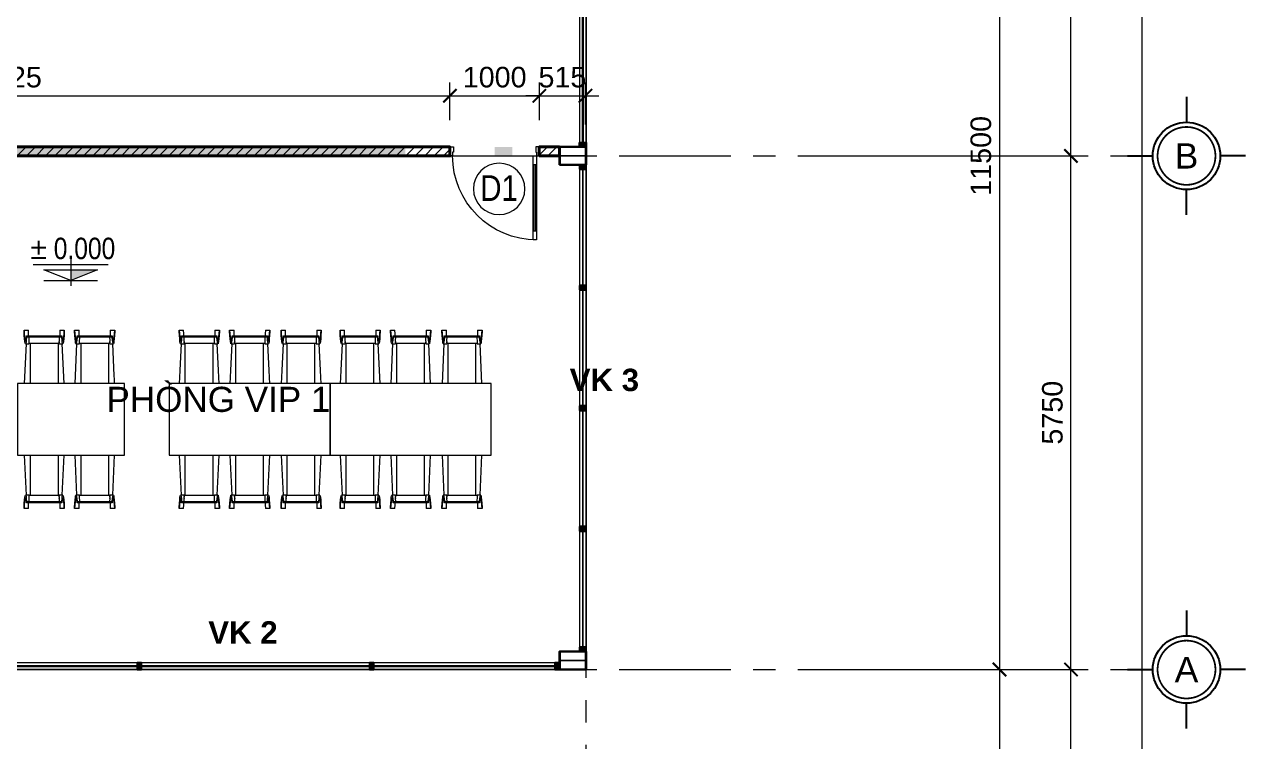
# Model space of a CAD drawing. Header units: millimetres. Extents: x 886808 to 1650903, y -1008069 to 230892.
# Drawn here: x 959133 to 972796, y -376206 to -368177 of the extents above; entities that cross this region are included whole.
import ezdxf
from ezdxf.enums import TextEntityAlignment as Align

# ---------------------------------------------------------------- set-up
doc = ezdxf.new("R2010")
doc.units = ezdxf.units.MM
for name, pattern in [('CENTER', [2, 1.25, -0.25, 0.25, -0.25]), ('CENTER2', [28.575, 19.05, -3.175, 3.175, -3.175]), ('CONTINOUS', [0])]:
    doc.linetypes.add(name, pattern=pattern)
doc.layers.get('0').update_dxf_attribs({"lineweight": 0})
for name, color, linetype, lineweight in [('01- NET TUONG- 242', 242, 'Continuous', 40), ('03- Net Cua- 153', 153, 'Continuous', 9), ('04-Net thay', 150, 'Continuous', 20), ('06-Dim', 250, 'Continuous', 0), ('8l NET TO', 8, 'Continuous', 9), ('A-GLAZ-CURT', 52, 'Continuous', 5), ('A-GLAZ-CWMG', 51, 'Continuous', 5), ('A-Wall', 113, 'Continuous', 30), ('A_Dim', 8, 'Continuous', 5), ('ADP_007_text', 7, 'Continuous', 15), ('ADP_137_symbol', 137, 'Continuous', 9), ('DS_Dim', 8, 'Continuous', 0), ('HACTH', 8, 'Continuous', 0), ('I-FURN', 252, 'Continuous', 5), ('net truc', 250, 'CENTER2', 5), ('net vl', 33, 'Continuous', 5), ('Text', 250, 'Continuous', 25), ('X-BT-MB-F1$0$SP-CỬA', 157, 'Continuous', 0)]:
    doc.layers.add(name, color=color, linetype=linetype, lineweight=lineweight)
doc.styles.add('ADP_HC_vni_HC', font='')
doc.styles.add('Arial', font='arial.ttf', dxfattribs={"height": 253.361452})
doc.styles.add('OBAYASHI', font='ARIALN.TTF')
doc.styles.add('Roof Fl type B$0$GHICHUTHUONG', font='arial.ttf', dxfattribs={"width": 0.8})
doc.styles.add('TIÊU ĐỀ', font='arial.ttf', dxfattribs={"height": 230})
doc.styles.add('TRUNG TIN', font='')
doc.styles.get('ADP_HC_vni_HC').set_extended_font_data('VNI-Helve-Condense')
doc.styles.get('TRUNG TIN').set_extended_font_data('VNI-Helve-Condense')
doc.dimstyles.new('1-100', dxfattribs={"dimtxt": 230, "dimasz": 150, "dimexe": 150, "dimexo": 300, "dimgap": 90, "dimtad": 1, "dimdec": 0, "dimrnd": 5, "dimzin": 0, "dimtxsty": 'TIÊU ĐỀ', "dimblk": 'ARCHTICK', "dimcen": 100, "dimdle": 120, "dimclrd": 256, "dimclre": 256, "dimclrt": 2, "dimadec": 0, "dimazin": 0, "dimtfac": 1, "dimtdec": 0, "dimtix": 1, "dimtmove": 1, "dimatfit": 3, "dimldrblk": 'OPEN30', "dimfxl": 900, "dimtolj": 1, "dimtzin": 0, "dimlwd": 13, "dimlwe": 13, "dimarcsym": 1})

# ---------------------------------------------------------------- blocks, each defined once
blk = doc.blocks.new('_ArchTick')
at = {"color": 0, "linetype": 'ByBlock', "const_width": 0.15}
blk.add_lwpolyline([(-0.5, -0.5), (0.5, 0.5)], dxfattribs=at)
blk = doc.blocks.new('*D1403')
at = {"layer": 'A_Dim', "lineweight": 13, "transparency": 16777216}
for p, q in [((970842, -379619), (970842, -375279)), ((968919, -375399), (970992, -375399)), ((968919, -379499), (970992, -379499))]:
    blk.add_line(p, q, dxfattribs=at)
at = {"layer": 'Defpoints', "color": 0, "transparency": 16777216}
for p in [(968619, -375399), (970842, -375399), (968619, -379499)]:
    blk.add_point(p, dxfattribs=at)
at = {"layer": 'A_Dim', "lineweight": 13, "transparency": 16777216, "xscale": 150, "yscale": 150, "zscale": 150}
for p, rotation in [((970842, -375399), 90), ((970842, -379499), 270)]:
    blk.add_blockref('_ArchTick', p, dxfattribs=dict(at, rotation=rotation))
at = {"layer": 'A_Dim', "color": 2, "transparency": 16777216, "insert": (970635, -377449), "char_height": 230, "attachment_point": 5, "rotation": 90, "style": 'TIÊU ĐỀ'}
blk.add_mtext('\\A1;4100', dxfattribs=at)
blk = doc.blocks.new('_Open30')
at = {"color": 0, "linetype": 'ByBlock', "lineweight": -2}
for p, q in [((-1, 0.268), (0, 0)), ((0, 0), (-1, -0.268)), ((0, 0), (-1, 0))]:
    blk.add_line(p, q, dxfattribs=at)
blk = doc.blocks.new('*D1402')
at = {"layer": 'A_Dim', "lineweight": 13, "transparency": 16777216}
for p, q in [((970842, -375519), (970842, -369529)), ((968919, -369649), (970992, -369649)), ((968919, -375399), (970992, -375399))]:
    blk.add_line(p, q, dxfattribs=at)
at = {"layer": 'Defpoints', "color": 0, "transparency": 16777216}
for p in [(968619, -369649), (970842, -369649), (968619, -375399)]:
    blk.add_point(p, dxfattribs=at)
at = {"layer": 'A_Dim', "lineweight": 13, "transparency": 16777216, "xscale": 150, "yscale": 150, "zscale": 150}
for p, rotation in [((970842, -369649), 90), ((970842, -375399), 270)]:
    blk.add_blockref('_ArchTick', p, dxfattribs=dict(at, rotation=rotation))
at = {"layer": 'A_Dim', "color": 2, "transparency": 16777216, "insert": (970635, -372524), "char_height": 230, "attachment_point": 5, "rotation": 90, "style": 'TIÊU ĐỀ'}
blk.add_mtext('\\A1;5750', dxfattribs=at)
blk = doc.blocks.new('*D1401')
at = {"layer": 'A_Dim', "lineweight": 13, "transparency": 16777216}
for p, q in [((970842, -369769), (970842, -363779)), ((968919, -363899), (970992, -363899)), ((968919, -369649), (970992, -369649))]:
    blk.add_line(p, q, dxfattribs=at)
at = {"layer": 'Defpoints', "color": 0, "transparency": 16777216}
for p in [(968619, -363899), (970842, -363899), (968619, -369649)]:
    blk.add_point(p, dxfattribs=at)
at = {"layer": 'A_Dim', "lineweight": 13, "transparency": 16777216, "xscale": 150, "yscale": 150, "zscale": 150}
for p, rotation in [((970842, -363899), 90), ((970842, -369649), 270)]:
    blk.add_blockref('_ArchTick', p, dxfattribs=dict(at, rotation=rotation))
at = {"layer": 'A_Dim', "color": 2, "transparency": 16777216, "insert": (970635, -366774), "char_height": 230, "attachment_point": 5, "rotation": 90, "style": 'TIÊU ĐỀ'}
blk.add_mtext('\\A1;5750', dxfattribs=at)
blk = doc.blocks.new('*D1396')
at = {"layer": 'A_Dim', "lineweight": 13, "transparency": 16777216}
for p, q in [((968919, -342399), (971786, -342399)), ((971636, -342279), (971636, -379619)), ((968919, -379499), (971786, -379499))]:
    blk.add_line(p, q, dxfattribs=at)
at = {"layer": 'Defpoints', "color": 0, "transparency": 16777216}
for p in [(968619, -342399), (968619, -379499), (971636, -379499)]:
    blk.add_point(p, dxfattribs=at)
at = {"layer": 'A_Dim', "lineweight": 13, "transparency": 16777216, "xscale": 150, "yscale": 150, "zscale": 150}
for p, rotation in [((971636, -342399), 90), ((971636, -379499), 270)]:
    blk.add_blockref('_ArchTick', p, dxfattribs=dict(at, rotation=rotation))
at = {"layer": 'A_Dim', "color": 2, "transparency": 16777216, "insert": (971428, -360949), "char_height": 230, "attachment_point": 5, "rotation": 90, "style": 'TIÊU ĐỀ'}
blk.add_mtext('\\A1;37100', dxfattribs=at)
blk = doc.blocks.new('cao độ')
at = {"layer": 'ADP_137_symbol'}
blk.add_hatch(color=0, dxfattribs=at).paths.add_polyline_path([(0, 1), (0, 0), (2.5, 1)])
at = {"layer": 'ADP_137_symbol', "color": 0}
for points in [[(-3.5, 1.5), (3.5, 1.5)], [(0, 2), (0, -0.5)], [(-2.5, 1), (2.5, 1), (0, 0), (-2.5, 1)], [(-2.5, 0), (2.5, 0)]]:
    blk.add_lwpolyline(points, dxfattribs=at)
at = {"layer": 'ADP_007_text', "style": 'ADP_HC_vni_HC'}
blk.add_attdef('A', (-3.75, 2), '', height=2, dxfattribs=at)
blk = doc.blocks.new('so thu tu bac thang')
at = {"ltscale": 300}
blk.add_circle((37.7, 0), 125, dxfattribs=at)
at = {"style": 'OBAYASHI'}
blk.add_attdef('SO_THU_TU_BAC_THANG', (-91.5, -138.5), '', height=300, dxfattribs=at)
blk = doc.blocks.new('*D1096')
at = {"layer": 'A_Dim', "lineweight": 13, "transparency": 16777216}
for p, q in [((970043, -363779), (970043, -375519)), ((968919, -363899), (970193, -363899)), ((968919, -375399), (970193, -375399))]:
    blk.add_line(p, q, dxfattribs=at)
at = {"layer": 'Defpoints', "color": 0, "transparency": 16777216}
for p in [(968619, -363899), (968619, -375399), (970043, -375399)]:
    blk.add_point(p, dxfattribs=at)
at = {"layer": 'A_Dim', "lineweight": 13, "transparency": 16777216, "xscale": 150, "yscale": 150, "zscale": 150}
for p, rotation in [((970043, -363899), 90), ((970043, -375399), 270)]:
    blk.add_blockref('_ArchTick', p, dxfattribs=dict(at, rotation=rotation))
at = {"layer": 'A_Dim', "color": 2, "transparency": 16777216, "insert": (969835, -369649), "char_height": 230, "attachment_point": 5, "rotation": 90, "style": 'TIÊU ĐỀ'}
blk.add_mtext('\\A1;11500', dxfattribs=at)
blk = doc.blocks.new('*D1097')
at = {"layer": 'A_Dim', "lineweight": 13, "transparency": 16777216}
for p, q in [((970043, -375279), (970043, -379619)), ((968919, -375399), (970193, -375399)), ((968919, -379499), (970193, -379499))]:
    blk.add_line(p, q, dxfattribs=at)
at = {"layer": 'Defpoints', "color": 0, "transparency": 16777216}
for p in [(968619, -375399), (968619, -379499), (970043, -379499)]:
    blk.add_point(p, dxfattribs=at)
at = {"layer": 'A_Dim', "lineweight": 13, "transparency": 16777216, "xscale": 150, "yscale": 150, "zscale": 150}
for p, rotation in [((970043, -375399), 90), ((970043, -379499), 270)]:
    blk.add_blockref('_ArchTick', p, dxfattribs=dict(at, rotation=rotation))
at = {"layer": 'A_Dim', "color": 2, "transparency": 16777216, "insert": (969835, -377449), "char_height": 230, "attachment_point": 5, "rotation": 90, "style": 'TIÊU ĐỀ'}
blk.add_mtext('\\A1;4100', dxfattribs=at)
blk = doc.blocks.new('*D1172')
at = {"layer": 'A_Dim', "lineweight": 13, "transparency": 16777216}
for p, q in [((953869, -369299), (953869, -368826)), ((963894, -369249), (963894, -368826)), ((953749, -368976), (964014, -368976))]:
    blk.add_line(p, q, dxfattribs=at)
at = {"layer": 'Defpoints', "color": 0, "transparency": 16777216}
for p in [(963894, -368976), (963894, -369549, 0), (953869, -369599)]:
    blk.add_point(p, dxfattribs=at)
at = {"layer": 'A_Dim', "lineweight": 13, "transparency": 16777216, "xscale": 150, "yscale": 150, "zscale": 150, "rotation": 180}
blk.add_blockref('_ArchTick', (953869, -368976), dxfattribs=at)
at = {"layer": 'A_Dim', "lineweight": 13, "transparency": 16777216, "xscale": 150, "yscale": 150, "zscale": 150}
blk.add_blockref('_ArchTick', (963894, -368976), dxfattribs=at)
at = {"layer": 'A_Dim', "color": 2, "transparency": 16777216, "insert": (958881, -368769), "char_height": 230, "attachment_point": 5, "style": 'TIÊU ĐỀ'}
blk.add_mtext('\\A1;10025', dxfattribs=at)
blk = doc.blocks.new('ban an 6 ghe  - 1200mm x 800mm-V2-MẶT BẰNG BỐ TRÍ TẦNG 1')
at = {"layer": 'I-FURN', "transparency": 33554636}
for p, q in [((-771, 954), (-771, 969)), ((-771, 969), (-721, 969)), ((-371, 969), (-321, 969)), ((-321, 969), (-321, 954)), ((-196, 954), (-196, 969)), ((-196, 969), (-146, 969)), ((204, 969), (254, 969)), ((254, 969), (254, 954)), ((369, 954), (369, 969)), ((369, 969), (419, 969)), ((769, 969), (819, 969)), ((819, 969), (819, 954)), ((-756, 844), (-754, 843)), ((-743, 906), (-713, 906)), ((-743, 890), (-743, 906)), ((-713, 890), (-743, 890)), ((-715, 822), (-377, 822)), ((-713, 890), (-713, 906)), ((-713, 890), (-713, 906)), ((-713, 906), (-379, 906)), ((-379, 890), (-713, 890)), ((-390, 822), (-390, 370)), ((-379, 906), (-349, 906)), ((-379, 890), (-379, 906)), ((-349, 890), (-379, 890)), ((-378, 856), (-378, 858)), ((-377, 820), (-376, 818)), ((-349, 890), (-349, 906)), ((-337, 843), (-336, 844)), ((-181, 844), (-179, 843)), ((-168, 906), (-138, 906)), ((-168, 890), (-168, 906)), ((-138, 890), (-168, 890)), ((-140, 822), (198, 822)), ((-138, 890), (-138, 906)), ((-138, 890), (-138, 906)), ((-138, 906), (196, 906)), ((196, 890), (-138, 890)), ((-126, 822), (-126, 370)), ((185, 822), (185, 370)), ((196, 906), (226, 906)), ((196, 890), (196, 906)), ((226, 890), (196, 890)), ((197, 856), (197, 858)), ((198, 820), (199, 818)), ((226, 890), (226, 906)), ((238, 843), (239, 844)), ((384, 844), (386, 843)), ((397, 906), (427, 906)), ((397, 890), (397, 906)), ((427, 890), (397, 890)), ((425, 822), (763, 822)), ((427, 890), (427, 906)), ((427, 890), (427, 906)), ((427, 906), (761, 906)), ((761, 890), (427, 890)), ((439, 822), (439, 370)), ((750, 822), (750, 370)), ((761, 906), (791, 906)), ((761, 890), (761, 906)), ((791, 890), (761, 890)), ((762, 856), (762, 858)), ((763, 820), (764, 818)), ((791, 890), (791, 906)), ((803, 843), (804, 844)), ((-748, 817), (-769, 370)), ((-755, 817), (-716, 817)), ((-376, 817), (-337, 817)), ((-323, 370), (-344, 817)), ((-173, 817), (-194, 370)), ((-180, 817), (-141, 817)), ((199, 817), (238, 817)), ((252, 370), (231, 817)), ((392, 817), (371, 370)), ((385, 817), (424, 817)), ((764, 817), (803, 817)), ((817, 370), (796, 817)), ((929, 370), (-871, 370)), ((-871, 370), (-871, -430)), ((929, -430), (929, 370)), ((-871, -430), (929, -430)), ((-769, -430), (-748, -877)), ((-701, -430), (-701, -882)), ((-390, -430), (-390, -882)), ((-344, -877), (-323, -430)), ((-194, -430), (-173, -877)), ((-126, -430), (-126, -882)), ((185, -430), (185, -882)), ((231, -877), (252, -430)), ((371, -430), (392, -877)), ((439, -430), (439, -882)), ((750, -430), (750, -882)), ((796, -877), (817, -430)), ((-754, -903), (-756, -904)), ((-716, -877), (-755, -877)), ((-743, -950), (-713, -950)), ((-743, -966), (-743, -950)), ((-377, -882), (-715, -882)), ((-714, -916), (-714, -912)), ((-713, -966), (-713, -950)), ((-713, -966), (-713, -950)), ((-713, -950), (-379, -950)), ((-379, -950), (-349, -950)), ((-379, -966), (-379, -950)), ((-378, -918), (-378, -916)), ((-376, -878), (-377, -880)), ((-337, -877), (-376, -877)), ((-349, -966), (-349, -950)), ((-336, -904), (-337, -903)), ((-179, -903), (-181, -904)), ((-141, -877), (-180, -877)), ((-168, -950), (-138, -950)), ((-168, -966), (-168, -950)), ((198, -882), (-140, -882)), ((-139, -916), (-139, -912)), ((-138, -966), (-138, -950)), ((-138, -966), (-138, -950)), ((-138, -950), (196, -950)), ((196, -950), (226, -950)), ((196, -966), (196, -950)), ((197, -918), (197, -916)), ((199, -878), (198, -880)), ((238, -877), (199, -877)), ((226, -966), (226, -950)), ((239, -904), (238, -903)), ((386, -903), (384, -904)), ((424, -877), (385, -877)), ((397, -950), (427, -950)), ((397, -966), (397, -950)), ((763, -882), (425, -882)), ((426, -916), (426, -912)), ((427, -966), (427, -950)), ((427, -966), (427, -950)), ((427, -950), (761, -950)), ((761, -950), (791, -950)), ((761, -966), (761, -950)), ((762, -918), (762, -916)), ((764, -878), (763, -880)), ((803, -877), (764, -877)), ((791, -966), (791, -950)), ((804, -904), (803, -903)), ((-771, -1029), (-771, -1014)), ((-721, -1029), (-771, -1029)), ((-713, -966), (-743, -966)), ((-379, -966), (-713, -966)), ((-349, -966), (-379, -966)), ((-321, -1029), (-371, -1029)), ((-321, -1014), (-321, -1029)), ((-196, -1029), (-196, -1014)), ((-146, -1029), (-196, -1029)), ((-138, -966), (-168, -966)), ((196, -966), (-138, -966)), ((226, -966), (196, -966)), ((254, -1029), (204, -1029)), ((254, -1014), (254, -1029)), ((369, -1029), (369, -1014)), ((419, -1029), (369, -1029)), ((427, -966), (397, -966)), ((761, -966), (427, -966)), ((791, -966), (761, -966)), ((819, -1029), (769, -1029)), ((819, -1014), (819, -1029))]:
    blk.add_line(p, q, dxfattribs=at)
at = {"layer": 'I-FURN', "transparency": 33554549}
blk.add_line((-701, 822), (-701, 370), dxfattribs=at)
at = {"layer": 'I-FURN', "transparency": 33554636, "flags": 128}
for points in [[(-771, 969), (-768, 927), (-765, 893), (-762, 868), (-759, 852), (-756, 844)], [(-720, 905), (-720, 927), (-721, 969)], [(-371, 969), (-372, 927), (-372, 905)], [(-336, 844), (-333, 852), (-330, 868), (-327, 893), (-324, 927), (-321, 969)], [(-196, 969), (-193, 927), (-190, 893), (-187, 868), (-184, 852), (-181, 844)], [(-145, 905), (-145, 927), (-146, 969)], [(204, 969), (203, 927), (203, 905)], [(239, 844), (242, 852), (245, 868), (248, 893), (251, 927), (254, 969)], [(369, 969), (372, 927), (375, 893), (378, 868), (381, 852), (384, 844)], [(420, 905), (420, 927), (419, 969)], [(769, 969), (768, 927), (768, 905)], [(804, 844), (807, 852), (810, 868), (813, 893), (816, 927), (819, 969)], [(-756, 817), (-759, 825), (-762, 843), (-765, 871), (-768, 908), (-771, 954)], [(-743, 890), (-746, 857), (-749, 833), (-752, 820), (-756, 817)], [(-752, 845), (-749, 856), (-746, 876), (-743, 906)], [(-716, 818), (-715, 820), (-714, 833), (-714, 835)], [(-714, 852), (-714, 856), (-714, 858)], [(-379, 890), (-378, 856), (-378, 840)], [(-377, 822), (-377, 836), (-378, 840)], [(-377, 835), (-377, 833), (-377, 826)], [(-349, 906), (-346, 876), (-343, 856), (-340, 845)], [(-336, 817), (-340, 820), (-343, 833), (-346, 857), (-349, 890)], [(-321, 954), (-324, 908), (-327, 871), (-330, 843), (-333, 825), (-336, 817)], [(-181, 817), (-184, 825), (-187, 843), (-190, 871), (-193, 908), (-196, 954)], [(-168, 890), (-171, 857), (-174, 833), (-177, 820), (-181, 817)], [(-177, 845), (-174, 856), (-171, 876), (-168, 906)], [(-141, 818), (-140, 820), (-139, 833), (-139, 835)], [(-139, 852), (-139, 856), (-139, 858)], [(196, 890), (197, 856), (197, 840)], [(198, 822), (198, 836), (197, 840)], [(198, 835), (198, 833), (198, 826)], [(226, 906), (229, 876), (232, 856), (235, 845)], [(239, 817), (235, 820), (232, 833), (229, 857), (226, 890)], [(254, 954), (251, 908), (248, 871), (245, 843), (242, 825), (239, 817)], [(384, 817), (381, 825), (378, 843), (375, 871), (372, 908), (369, 954)], [(397, 890), (394, 857), (391, 833), (388, 820), (384, 817)], [(388, 845), (391, 856), (394, 876), (397, 906)], [(424, 818), (425, 820), (426, 833), (426, 835)], [(426, 852), (426, 856), (426, 858)], [(761, 890), (762, 856), (762, 840)], [(763, 822), (763, 836), (762, 840)], [(763, 835), (763, 833), (763, 826)], [(791, 906), (794, 876), (797, 856), (800, 845)], [(804, 817), (800, 820), (797, 833), (794, 857), (791, 890)], [(819, 954), (816, 908), (813, 871), (810, 843), (807, 825), (804, 817)], [(-771, -1014), (-768, -968), (-765, -931), (-762, -903), (-759, -885), (-756, -877)], [(-756, -904), (-759, -912), (-762, -928), (-765, -953), (-768, -987), (-771, -1029)], [(-756, -877), (-752, -880), (-749, -893), (-746, -917), (-743, -950)], [(-743, -966), (-746, -936), (-749, -916), (-752, -905)], [(-714, -893), (-715, -880), (-716, -878)], [(-378, -900), (-378, -916), (-379, -950)], [(-378, -900), (-377, -896), (-377, -882)], [(-377, -886), (-377, -893), (-377, -895)], [(-349, -950), (-346, -917), (-343, -893), (-340, -880), (-336, -877)], [(-340, -905), (-343, -916), (-346, -936), (-349, -966)], [(-336, -877), (-333, -885), (-330, -903), (-327, -931), (-324, -968), (-321, -1014)], [(-321, -1029), (-324, -987), (-327, -953), (-330, -928), (-333, -912), (-336, -904)], [(-196, -1014), (-193, -968), (-190, -931), (-187, -903), (-184, -885), (-181, -877)], [(-181, -904), (-184, -912), (-187, -928), (-190, -953), (-193, -987), (-196, -1029)], [(-181, -877), (-177, -880), (-174, -893), (-171, -917), (-168, -950)], [(-168, -966), (-171, -936), (-174, -916), (-177, -905)], [(-139, -893), (-140, -880), (-141, -878)], [(197, -900), (197, -916), (196, -950)], [(197, -900), (198, -896), (198, -882)], [(198, -886), (198, -893), (198, -895)], [(226, -950), (229, -917), (232, -893), (235, -880), (239, -877)], [(235, -905), (232, -916), (229, -936), (226, -966)], [(239, -877), (242, -885), (245, -903), (248, -931), (251, -968), (254, -1014)], [(254, -1029), (251, -987), (248, -953), (245, -928), (242, -912), (239, -904)], [(369, -1014), (372, -968), (375, -931), (378, -903), (381, -885), (384, -877)], [(384, -904), (381, -912), (378, -928), (375, -953), (372, -987), (369, -1029)], [(384, -877), (388, -880), (391, -893), (394, -917), (397, -950)], [(397, -966), (394, -936), (391, -916), (388, -905)], [(426, -893), (425, -880), (424, -878)], [(762, -900), (762, -916), (761, -950)], [(762, -900), (763, -896), (763, -882)], [(763, -886), (763, -893), (763, -895)], [(791, -950), (794, -917), (797, -893), (800, -880), (804, -877)], [(800, -905), (797, -916), (794, -936), (791, -966)], [(804, -877), (807, -885), (810, -903), (813, -931), (816, -968), (819, -1014)], [(819, -1029), (816, -987), (813, -953), (810, -928), (807, -912), (804, -904)], [(-721, -1029), (-720, -987), (-720, -965)], [(-372, -965), (-372, -987), (-371, -1029)], [(-146, -1029), (-145, -987), (-145, -965)], [(203, -965), (203, -987), (204, -1029)], [(419, -1029), (420, -987), (420, -965)], [(768, -965), (768, -987), (769, -1029)]]:
    blk.add_lwpolyline(points, dxfattribs=at)
at = {"layer": 'I-FURN', "transparency": 33554636}
for centre, start_param, end_param in [((-716, 1900), 3.23382, 3.39556), ((-716, 1900), 3.410954, 3.51126), ((-141, 1900), 3.23382, 3.39556), ((-141, 1900), 3.410954, 3.51126), ((424, 1900), 3.23382, 3.39556), ((424, 1900), 3.410954, 3.51126), ((-716, -1960), 6.029217, 6.190958), ((-716, -1960), 5.913518, 6.013824), ((-141, -1960), 6.029217, 6.190958), ((-141, -1960), 5.913518, 6.013824), ((424, -1960), 6.029217, 6.190958), ((424, -1960), 5.913518, 6.013824)]:
    blk.add_ellipse(centre, major_axis=(0, 1083), ratio=0.007077, start_param=start_param, end_param=end_param, dxfattribs=at)
blk = doc.blocks.new('Galina-ban an 4 nguoi - 1200mm x 800mm-V16-MẶT BẰNG BỐ TRÍ TẦNG 1')
at = {"layer": 'I-FURN'}
for p, q in [((-496, 954), (-496, 969)), ((-496, 969), (-446, 969)), ((-96, 969), (-46, 969)), ((-46, 969), (-46, 954)), ((69, 954), (69, 969)), ((69, 969), (119, 969)), ((469, 969), (519, 969)), ((519, 969), (519, 954)), ((-481, 844), (-479, 843)), ((-468, 906), (-438, 906)), ((-468, 890), (-468, 906)), ((-438, 890), (-468, 890)), ((-440, 822), (-102, 822)), ((-439, 852), (-439, 856)), ((-438, 890), (-438, 906)), ((-438, 890), (-438, 906)), ((-438, 906), (-104, 906)), ((-104, 890), (-438, 890)), ((-426, 822), (-426, 370)), ((-115, 822), (-115, 370)), ((-104, 906), (-74, 906)), ((-104, 890), (-104, 906)), ((-74, 890), (-104, 890)), ((-103, 856), (-103, 858)), ((-102, 820), (-101, 818)), ((-74, 890), (-74, 906)), ((-62, 843), (-61, 844)), ((84, 844), (86, 843)), ((97, 906), (127, 906)), ((97, 890), (97, 906)), ((127, 890), (97, 890)), ((125, 822), (463, 822)), ((126, 852), (126, 856)), ((127, 890), (127, 906)), ((127, 890), (127, 906)), ((127, 906), (461, 906)), ((461, 890), (127, 890)), ((139, 822), (139, 370)), ((450, 822), (450, 370)), ((461, 906), (491, 906)), ((461, 890), (461, 906)), ((491, 890), (461, 890)), ((462, 856), (462, 858)), ((463, 820), (464, 818)), ((491, 890), (491, 906)), ((503, 843), (504, 844)), ((-473, 817), (-494, 370)), ((-480, 817), (-441, 817)), ((-101, 817), (-62, 817)), ((-48, 370), (-69, 817)), ((92, 817), (71, 370)), ((85, 817), (124, 817)), ((464, 817), (503, 817)), ((517, 370), (496, 817)), ((629, 370), (-571, 370)), ((-571, 370), (-571, -430)), ((629, -430), (629, 370)), ((-571, -430), (629, -430)), ((-494, -430), (-473, -877)), ((-426, -430), (-426, -882)), ((-115, -430), (-115, -882)), ((-69, -877), (-48, -430)), ((71, -430), (92, -877)), ((139, -430), (139, -882)), ((450, -430), (450, -882)), ((496, -877), (517, -430)), ((-479, -903), (-481, -904)), ((-441, -877), (-480, -877)), ((-468, -950), (-438, -950)), ((-468, -966), (-468, -950)), ((-102, -882), (-440, -882)), ((-438, -966), (-438, -950)), ((-438, -966), (-438, -950)), ((-438, -950), (-104, -950)), ((-104, -950), (-74, -950)), ((-104, -966), (-104, -950)), ((-103, -918), (-103, -916)), ((-101, -878), (-102, -880)), ((-62, -877), (-101, -877)), ((-74, -966), (-74, -950)), ((-61, -904), (-62, -903)), ((86, -903), (84, -904)), ((124, -877), (85, -877)), ((97, -950), (127, -950)), ((97, -966), (97, -950)), ((463, -882), (125, -882)), ((127, -966), (127, -950)), ((127, -966), (127, -950)), ((127, -950), (461, -950)), ((461, -950), (491, -950)), ((461, -966), (461, -950)), ((462, -918), (462, -916)), ((464, -878), (463, -880)), ((503, -877), (464, -877)), ((491, -966), (491, -950)), ((504, -904), (503, -903)), ((-496, -1029), (-496, -1014)), ((-446, -1029), (-496, -1029)), ((-438, -966), (-468, -966)), ((-104, -966), (-438, -966)), ((-74, -966), (-104, -966)), ((-46, -1029), (-96, -1029)), ((-46, -1014), (-46, -1029)), ((69, -1029), (69, -1014)), ((119, -1029), (69, -1029)), ((127, -966), (97, -966)), ((461, -966), (127, -966)), ((491, -966), (461, -966)), ((519, -1029), (469, -1029)), ((519, -1014), (519, -1029))]:
    blk.add_line(p, q, dxfattribs=at)
at = {"layer": 'I-FURN', "flags": 128}
for points in [[(-496, 969), (-493, 927), (-490, 893), (-487, 868), (-484, 852), (-481, 844)], [(-445, 905), (-445, 927), (-446, 969)], [(-96, 969), (-97, 927), (-97, 905)], [(-61, 844), (-58, 852), (-55, 868), (-52, 893), (-49, 927), (-46, 969)], [(69, 969), (72, 927), (75, 893), (78, 868), (81, 852), (84, 844)], [(120, 905), (120, 927), (119, 969)], [(469, 969), (468, 927), (468, 905)], [(504, 844), (507, 852), (510, 868), (513, 893), (516, 927), (519, 969)], [(-481, 817), (-484, 825), (-487, 843), (-490, 871), (-493, 908), (-496, 954)], [(-468, 890), (-471, 857), (-474, 833), (-477, 820), (-481, 817)], [(-477, 845), (-474, 856), (-471, 876), (-468, 906)], [(-441, 818), (-440, 820), (-439, 833)], [(-104, 890), (-103, 856), (-103, 840)], [(-102, 822), (-102, 836), (-103, 840)], [(-102, 835), (-102, 833), (-102, 826)], [(-74, 906), (-71, 876), (-68, 856), (-65, 845)], [(-61, 817), (-65, 820), (-68, 833), (-71, 857), (-74, 890)], [(-46, 954), (-49, 908), (-52, 871), (-55, 843), (-58, 825), (-61, 817)], [(84, 817), (81, 825), (78, 843), (75, 871), (72, 908), (69, 954)], [(97, 890), (94, 857), (91, 833), (88, 820), (84, 817)], [(88, 845), (91, 856), (94, 876), (97, 906)], [(124, 818), (125, 820), (126, 833)], [(461, 890), (462, 856), (462, 840)], [(463, 822), (463, 836), (462, 840)], [(463, 835), (463, 833), (463, 826)], [(491, 906), (494, 876), (497, 856), (500, 845)], [(504, 817), (500, 820), (497, 833), (494, 857), (491, 890)], [(519, 954), (516, 908), (513, 871), (510, 843), (507, 825), (504, 817)], [(-496, -1014), (-493, -968), (-490, -931), (-487, -903), (-484, -885), (-481, -877)], [(-481, -904), (-484, -912), (-487, -928), (-490, -953), (-493, -987), (-496, -1029)], [(-481, -877), (-477, -880), (-474, -893), (-471, -917), (-468, -950)], [(-468, -966), (-471, -936), (-474, -916), (-477, -905)], [(-439, -895), (-439, -893), (-440, -880), (-441, -878)], [(-439, -918), (-439, -916), (-439, -912)], [(-103, -900), (-103, -916), (-104, -950)], [(-103, -900), (-102, -896), (-102, -882)], [(-102, -886), (-102, -893), (-102, -895)], [(-74, -950), (-71, -917), (-68, -893), (-65, -880), (-61, -877)], [(-65, -905), (-68, -916), (-71, -936), (-74, -966)], [(-61, -877), (-58, -885), (-55, -903), (-52, -931), (-49, -968), (-46, -1014)], [(-46, -1029), (-49, -987), (-52, -953), (-55, -928), (-58, -912), (-61, -904)], [(69, -1014), (72, -968), (75, -931), (78, -903), (81, -885), (84, -877)], [(84, -904), (81, -912), (78, -928), (75, -953), (72, -987), (69, -1029)], [(84, -877), (88, -880), (91, -893), (94, -917), (97, -950)], [(97, -966), (94, -936), (91, -916), (88, -905)], [(126, -895), (126, -893), (125, -880), (124, -878)], [(126, -918), (126, -916), (126, -912)], [(462, -900), (462, -916), (461, -950)], [(462, -900), (463, -896), (463, -882)], [(463, -886), (463, -893), (463, -895)], [(491, -950), (494, -917), (497, -893), (500, -880), (504, -877)], [(500, -905), (497, -916), (494, -936), (491, -966)], [(504, -877), (507, -885), (510, -903), (513, -931), (516, -968), (519, -1014)], [(519, -1029), (516, -987), (513, -953), (510, -928), (507, -912), (504, -904)], [(-446, -1029), (-445, -987), (-445, -965)], [(-97, -965), (-97, -987), (-96, -1029)], [(119, -1029), (120, -987), (120, -965)], [(468, -965), (468, -987), (469, -1029)]]:
    blk.add_lwpolyline(points, dxfattribs=at)
at = {"layer": 'I-FURN'}
for centre, start_param, end_param in [((-441, 1900), 3.23382, 3.39556), ((-441, 1900), 3.410954, 3.51126), ((124, 1900), 3.23382, 3.39556), ((124, 1900), 3.410954, 3.51126), ((-441, -1960), 6.029217, 6.190958), ((-441, -1960), 5.913518, 6.013824), ((124, -1960), 6.029217, 6.190958), ((124, -1960), 5.913518, 6.013824)]:
    blk.add_ellipse(centre, major_axis=(0, 1083), ratio=0.007077, start_param=start_param, end_param=end_param, dxfattribs=at)
blk = doc.blocks.new('*D1440')
at = {"layer": 'A_Dim', "lineweight": 13, "transparency": 16777216}
for p, q in [((963894, -369249), (963894, -368826)), ((964894, -369249), (964894, -368826)), ((963774, -368976), (965014, -368976))]:
    blk.add_line(p, q, dxfattribs=at)
at = {"layer": 'Defpoints', "color": 0, "transparency": 16777216}
for p in [(964894, -368976), (963894, -369549, 0), (964894, -369549, 0)]:
    blk.add_point(p, dxfattribs=at)
at = {"layer": 'A_Dim', "lineweight": 13, "transparency": 16777216, "xscale": 150, "yscale": 150, "zscale": 150, "rotation": 180}
blk.add_blockref('_ArchTick', (963894, -368976), dxfattribs=at)
at = {"layer": 'A_Dim', "lineweight": 13, "transparency": 16777216, "xscale": 150, "yscale": 150, "zscale": 150}
blk.add_blockref('_ArchTick', (964894, -368976), dxfattribs=at)
at = {"layer": 'A_Dim', "color": 2, "transparency": 16777216, "insert": (964394, -368769), "char_height": 230, "attachment_point": 5, "style": 'TIÊU ĐỀ'}
blk.add_mtext('\\A1;1000', dxfattribs=at)
blk = doc.blocks.new('*D1441')
at = {"layer": 'A_Dim', "lineweight": 13, "transparency": 16777216}
for p, q in [((964894, -369249), (964894, -368826)), ((965410, -369298), (965410, -368826)), ((964894, -368976), (964744, -368976)), ((964894, -368976), (965410, -368976)), ((965410, -368976), (965560, -368976))]:
    blk.add_line(p, q, dxfattribs=at)
at = {"layer": 'Defpoints', "color": 0, "transparency": 16777216}
for p in [(965410, -368976), (964894, -369549, 0), (965410, -369598)]:
    blk.add_point(p, dxfattribs=at)
at = {"layer": 'A_Dim', "lineweight": 13, "transparency": 16777216, "xscale": 150, "yscale": 150, "zscale": 150}
blk.add_blockref('_ArchTick', (964894, -368976), dxfattribs=at)
at = {"layer": 'A_Dim', "lineweight": 13, "transparency": 16777216, "xscale": 150, "yscale": 150, "zscale": 150, "rotation": 180}
blk.add_blockref('_ArchTick', (965410, -368976), dxfattribs=at)
at = {"layer": 'A_Dim', "color": 2, "transparency": 16777216, "insert": (965152, -368769), "char_height": 230, "attachment_point": 5, "style": 'TIÊU ĐỀ'}
blk.add_mtext('\\A1;515', dxfattribs=at)
blk = doc.blocks.new('*U33')
at = {"layer": 'X-BT-MB-F1$0$SP-CỬA'}
blk.add_line((50, -100), (50, -840), dxfattribs=at)
for points in [[(0, 100), (40, 100), (40, 40), (30, 40), (30, 0), (0, 0)], [(30, 0), (30, -940), (70, -940), (70, 0)], [(1000, 100), (960, 100), (960, 40), (970, 40), (970, 0), (1000, 0)], [(30, -100), (70, -100), (70, -840), (30, -840)]]:
    blk.add_lwpolyline(points, close=True, dxfattribs=at)
at = {"layer": 'X-BT-MB-F1$0$SP-CỬA', "ltscale": 100}
blk.add_arc((30, 0), 940, 270, 0, dxfattribs=at)
blk = doc.blocks.new('Rectangular Mullion - 50x75mm-6290178-MẶT BẰNG TƯỜNG ĐIỂN HÌNH TẦNG 2_ TẦNG 4')
at = {"layer": 'A-GLAZ-CWMG'}
blk.add_hatch(color=256, dxfattribs=at).paths.add_polyline_path([(25, -37.5), (-25, -37.5), (-25, 37.5), (25, 37.5)], flags=0)
at = {"layer": 'A-GLAZ-CWMG', "lineweight": 25}
for p, q in [((-25, 37.5), (25, 37.5)), ((-25, -37.5), (-25, 37.5)), ((25, 37.5), (25, -37.5)), ((25, -37.5), (-25, -37.5))]:
    blk.add_line(p, q, dxfattribs=at)
blk = doc.blocks.new('*U900')
for p, q in [((0, 7), (0, 4)), ((-7, 0), (-4, 0)), ((7, 0), (4, 0)), ((0, -7), (0, -4))]:
    blk.add_line(p, q)
blk.add_circle((0, 0), 4)
at = {"layer": 'net truc', "color": 4, "linetype": 'CONTINOUS', "ltscale": 0.08, "const_width": 0.208}
blk.add_lwpolyline([(3.43, -0.02, 0.414214), (0.02, 3.43, 2.414214), (3.43, -0.02, 0.24166)], format="xyb", dxfattribs=at)
at = {"color": 7, "style": 'Arial', "flags": 8}
blk.add_attdef('DETAIL#', text='', height=3, dxfattribs=at).set_placement((0, 0), align=Align.MIDDLE_CENTER)
blk = doc.blocks.new('cc')
at = {"layer": 'A-GLAZ-CURT', "transparency": 33554636}
blk.add_lwpolyline([(222569, 39756), (222287, 39756), (222287, 39659), (222278, 39659), (222278, 39859), (222287, 39859), (222287, 39762), (222569, 39762), (222569, 39859), (222578, 39859), (222578, 39659), (222569, 39659)], close=True, dxfattribs=at)
at = {"layer": 'A-Wall', "transparency": 33554636}
blk.add_lwpolyline([(222278, 39659), (222578, 39659), (222578, 39859), (222278, 39859)], close=True, dxfattribs=at)

msp = doc.modelspace()

# ---------------------------------------------------------------- linework, layer by layer
at = {"transparency": 33554636}
msp.add_line((965418.6, -375399), (958318.6, -375399), dxfattribs=at)
at = {"layer": '01- NET TUONG- 242', "transparency": 33554636}
for points in [[(953868.6, -369649), (963893.6, -369649), (963893.6, -369549), (953868.6, -369549)], [(964893.6, -369649), (965118.6, -369649), (965118.6, -369549), (964893.6, -369549)]]:
    msp.add_lwpolyline(points, close=True, dxfattribs=at)
at = {"layer": '03- Net Cua- 153', "transparency": 33554636}
msp.add_line((965418.6, -366799), (965418.6, -369719), dxfattribs=at)
at = {"layer": '03- Net Cua- 153', "transparency": 33554636, "elevation": 0}
msp.add_lwpolyline([(965376.1, -369499.2), (965376.1, -364049), (965386.1, -364049), (965386.1, -369499.2)], close=True, dxfattribs=at)
at = {"layer": '03- Net Cua- 153', "transparency": 33554636}
for points in [[(965376.1, -369799), (965376.1, -371099), (965386.1, -371099), (965386.1, -369799)], [(965376.1, -372499), (965376.1, -373799), (965386.1, -373799), (965386.1, -372499)], [(965376.1, -373849), (965376.1, -375149), (965386.1, -375149), (965386.1, -373849)], [(958358.6, -375366.5), (960393.6, -375366.5), (960393.6, -375356.5), (958358.6, -375356.5)], [(960443.6, -375366.5), (962993.6, -375366.5), (962993.6, -375356.5), (960443.6, -375356.5)], [(963043.6, -375366.5), (965068.6, -375366.5), (965068.6, -375356.5), (963043.6, -375356.5)]]:
    msp.add_lwpolyline(points, close=True, dxfattribs=at)
at = {"layer": '04-Net thay', "transparency": 33554636}
for points in [[(965343.6, -369549.2), (965418.6, -369549.2), (965418.6, -363999.2), (965343.6, -363999.2)], [(958318.6, -375399.2), (965118.6, -375399.2), (965118.6, -375324), (958318.6, -375324)]]:
    msp.add_lwpolyline(points, close=True, dxfattribs=at)
at = {"layer": '8l NET TO', "color": 251, "linetype": 'CENTER', "ltscale": 1000, "true_color": 0x636466, "transparency": 33554636}
for p, q in [((965418.6, -383492.2), (965418.6, -338335.2)), ((941785.5, -369649.2), (971474.1, -369649.2)), ((941785.5, -375399.2), (971474.1, -375399.2))]:
    msp.add_line(p, q, dxfattribs=at)

# ---------------------------------------------------------------- block references
at = {"transparency": 33554636}
ref = msp.add_blockref('so thu tu bac thang', (964531, -370018.5), dxfattribs=dict(at, xscale=-2.304000000003725, yscale=2.304000000003725, zscale=2.304, rotation=359.9999999985525))
ref.add_attrib('SO_THU_TU_BAC_THANG', 'D1', dxfattribs={"height": 288, "style": 'TRUNG TIN'}).set_placement((964443.3, -370153.4), align=Align.CENTER)
at = {"layer": '03- Net Cua- 153', "transparency": 33554636, "extrusion": (0, 0, -1), "xscale": -1, "rotation": 90}
msp.add_blockref('Rectangular Mullion - 50x75mm-6290178-MẶT BẰNG TƯỜNG ĐIỂN HÌNH TẦNG 2_ TẦNG 4', (-965381.1, -369524.2), dxfattribs=at)
at = {"layer": '03- Net Cua- 153', "transparency": 33554636, "extrusion": (0, 0, -1), "rotation": 90}
for p in [(-965381.1, -369774, 0), (-965381.1, -371124, 0), (-965381.1, -373824, 0), (-965381.1, -375174, 0)]:
    msp.add_blockref('Rectangular Mullion - 50x75mm-6290178-MẶT BẰNG TƯỜNG ĐIỂN HÌNH TẦNG 2_ TẦNG 4', p, dxfattribs=at)
at = {"layer": '03- Net Cua- 153', "transparency": 33554636, "extrusion": (0, 0, -1)}
for p in [(-960418.6, -375361.5), (-963018.6, -375361.5), (-965093.6, -375361.5, 0)]:
    msp.add_blockref('Rectangular Mullion - 50x75mm-6290178-MẶT BẰNG TƯỜNG ĐIỂN HÌNH TẦNG 2_ TẦNG 4', p, dxfattribs=at)
at = {"layer": '06-Dim', "ltscale": 50, "transparency": 33554636, "xscale": 120, "yscale": 120, "zscale": 120}
msp.add_blockref('cao độ', (959650.4, -371045.1), dxfattribs=at).add_auto_attribs({'A': '%%p 0.000'})
at = {"layer": 'DS_Dim', "transparency": 33554636}
for p in [(742840.3, -409408.2), (742840.3, -415058.2)]:
    msp.add_blockref('cc', p, dxfattribs=at)
at = {"layer": 'net vl', "ltscale": 300, "transparency": 33554636, "extrusion": (-4.10546e-11, 1.99684e-08, -1), "rotation": 0.001024550384954098}
msp.add_blockref('*U33', (-964893.6, -369649, 0), dxfattribs=at)
at = {"layer": 'Text', "transparency": 33554636, "xscale": 94.41941626506186, "yscale": 94.41941626506186, "zscale": 94.41941626506186}
for p, values in [((972135, -369649.2), {'DETAIL#': 'B'}), ((972135, -375399.2), {'DETAIL#': 'A'})]:
    msp.add_blockref('*U900', p, dxfattribs=at).add_auto_attribs(values)

# ---------------------------------------------------------------- texts
at = {"layer": 'net vl', "ltscale": 300, "transparency": 33554636, "attachment_point": 5, "style": 'Roof Fl type B$0$GHICHUTHUONG', "bg_fill": 2}
for s, insert, char_height in [('{\\W1;PHÒNG VIP 1}', (961303.5, -372376.6), 280.709), ('{\\fArial|b1|i0|c0|p34;\\W1;VK 2}', (961577.6, -374983.3), 250)]:
    msp.add_mtext(s, dxfattribs=dict(at, insert=insert, char_height=char_height))

# ---------------------------------------------------------------- dimensions: what is measured, and where the dimension line sits
at = {"layer": 'A_Dim', "transparency": 33554636}
for base, p1, p2, picture, middle in [((971636, -379499.2), (968618.6, -342399.2), (968618.6, -379499.2), '*D1396', (971428.5, -360949.2)), ((970842.3, -363899.2), (968618.6, -369649.2), (968618.6, -363899.2), '*D1401', (970634.9, -366774.2)), ((970842.3, -369649.2), (968618.6, -375399.2), (968618.6, -369649.2), '*D1402', (970634.9, -372524.2)), ((970842.3, -375399.2), (968618.6, -379499.2), (968618.6, -375399.2), '*D1403', (970634.9, -377449.2))]:
    dim = msp.add_linear_dim(base=base, p1=p1, p2=p2, angle=90, dimstyle='1-100', override={"dimscale": 1}, dxfattribs=at)
    dim.commit()
    dim.dimension.update_dxf_attribs({"geometry": picture, "text_midpoint": middle})
at = {"layer": 'A_Dim'}
for base, p1, p2, picture, middle in [((970042.5, -375399.2), (968618.6, -363899.2), (968618.6, -375399.2), '*D1096', (969835.1, -369649.2)), ((970042.5, -379499.2), (968618.6, -375399.2), (968618.6, -379499.2), '*D1097', (969835.1, -377449.2))]:
    dim = msp.add_linear_dim(base=base, p1=p1, p2=p2, angle=90, dimstyle='1-100', dxfattribs=at)
    dim.commit()
    dim.dimension.update_dxf_attribs({"geometry": picture, "text_midpoint": middle})
for base, p1, p2, picture, middle in [((963893.6, -368976.5), (953868.6, -369599), (963893.6, -369549, 0), '*D1172', (958881.1, -368769.1)), ((964893.6, -368976.5), (963893.6, -369549, 0), (964893.6, -369549, 0), '*D1440', (964393.6, -368769.1)), ((965409.6, -368976.5), (964893.6, -369549, 0), (965409.6, -369597.7), '*D1441', (965151.6, -368769.1))]:
    dim = msp.add_linear_dim(base=base, p1=p1, p2=p2, dimstyle='1-100', dxfattribs=at)
    dim.commit()
    dim.dimension.update_dxf_attribs({"geometry": picture, "text_midpoint": middle})

# ---------------------------------------------------------------- next in the draw order: hatches: boundary and pattern name
at = {"layer": 'HACTH', "transparency": 33554636}
h = msp.add_hatch(dxfattribs=at)
h.set_pattern_fill('ANSI31', color=256)
h.set_pattern_definition([(45, (964918.58753, -375398.97638), (-0.08838834765, 0.08838834765), [])])
h.paths.add_polyline_path([(944908.9, -342598.5), (964918.6, -342598.5), (964918.6, -342399), (944908.9, -342399)])
h.paths.add_polyline_path([(951268.6, -375199), (951068.6, -375199), (951068.6, -375399), (951268.6, -375399)], flags=17)
h.paths.add_polyline_path([(944918.6, -369049), (945118.6, -369049), (945118.6, -379299), (944918.6, -379299)])
h.paths.add_polyline_path([(952268.6, -375199), (958318.6, -375199), (958318.6, -375399), (952268.6, -375399)], flags=17)
h.paths.add_polyline_path([(952568.6, -375199), (952568.6, -369649), (952668.6, -369649), (952668.6, -375199)], flags=17)
h.paths.add_polyline_path([(952868.6, -369649), (952568.6, -369649), (952568.6, -369549), (952868.6, -369549)], flags=17)
h.paths.add_polyline_path([(964393.6, -369649), (964593.6, -369649), (964593.6, -369549), (964393.6, -369549)], flags=17)
h.paths.add_polyline_path([(953868.6, -369649), (963393.6, -369649), (963393.6, -369549), (953868.6, -369549)], flags=17)
h.paths.add_polyline_path([(945118.6, -365947.1), (944918.6, -365947.1), (944918.6, -360006.3), (945118.6, -360006.3)])
h.paths.add_polyline_path([(945118.6, -357549), (945418.6, -357549), (945418.6, -358249), (945118.6, -358249), (945118.6, -358149), (945318.6, -358149), (945318.6, -357649), (945118.6, -357649)], flags=17)
h.paths.add_polyline_path([(945118.6, -375299), (945318.6, -375299), (945318.6, -375199), (945118.6, -375199)], flags=17)
h.paths.add_polyline_path([(945118.6, -375699), (945418.6, -375699), (945418.6, -375799), (945118.6, -375799)], flags=17)
h.paths.add_polyline_path([(945318.6, -375699), (945418.6, -375699), (945418.6, -375199), (945318.6, -375199)], flags=17)
h.paths.add_polyline_path([(950868.6, -373599), (951068.6, -373599), (951068.6, -379499), (950868.6, -379499)], flags=17)
h.paths.add_polyline_path([(950768.6, -372399), (951068.6, -372399), (951068.6, -372499), (950768.6, -372499)], flags=17)
h.paths.add_polyline_path([(948018.6, -372599), (948018.6, -369649), (948118.6, -369649), (948118.6, -372399), (949968.6, -372399), (949968.6, -372499), (948118.6, -372499), (948118.6, -372599)], flags=17)
h.paths.add_polyline_path([(945118.6, -373499), (948018.6, -373499), (948018.6, -373399), (948118.6, -373399), (948118.6, -373499), (951068.6, -373499), (951068.6, -373599), (945118.6, -373599)], flags=17)
h.paths.add_polyline_path([(950868.6, -372399), (951068.6, -372399), (951068.6, -369649), (950868.6, -369649)], flags=17)
h.paths.add_polyline_path([(951068.6, -369549), (945118.6, -369549), (945118.6, -369649), (951068.6, -369649)], flags=17)
h.paths.add_polyline_path([(945318.6, -369149), (945418.6, -369149), (945418.6, -369549), (945318.6, -369549)], flags=17)
h.paths.add_polyline_path([(945118.6, -369149), (945418.6, -369149), (945418.6, -369049), (945118.6, -369049)], flags=17)
h.paths.add_polyline_path([(947168.6, -378399), (947168.6, -377999), (948868.6, -377999), (948868.6, -378399), (948768.6, -378399), (948768.6, -378099), (947268.6, -378099), (947268.6, -378399)], flags=17)
h.paths.add_polyline_path([(948218.6, -373599), (948418.6, -373599), (948418.6, -377999), (948218.6, -377999)], flags=17)
h.paths.add_polyline_path([(946528.6, -343999), (946628.6, -343999), (946628.6, -342599), (946528.6, -342599)])
h.paths.add_polyline_path([(945118.6, -343999), (946628.6, -343999), (946628.6, -344099), (945118.6, -344099)])
h.paths.add_polyline_path([(964718.6, -344799), (964918.6, -344799), (964918.6, -342598.5), (964718.6, -342598.5)])
h.paths.add_polyline_path([(944918.6, -350329), (945118.6, -350329), (945118.6, -343999), (944918.6, -343999)])
h.paths.add_polyline_path([(944918.6, -358406.3), (945118.6, -358406.3), (945118.6, -351929), (944918.6, -351929)])
h.paths.add_polyline_path([(955872.6, -379499), (956662.6, -379499), (956662.6, -379399), (955872.6, -379399)], flags=17)
h.paths.add_polyline_path([(953472.6, -379499), (954272.6, -379499), (954272.6, -379399), (953472.6, -379399)], flags=17)
h.paths.add_polyline_path([(951068.6, -379499), (951872.6, -379499), (951872.6, -379399), (951068.6, -379399)], flags=17)
h.paths.add_polyline_path([(947283.6, -379299), (947170, -379299), (947170, -379199), (947283.6, -379199)], flags=17)
h.paths.add_polyline_path([(948753.6, -379299), (948868.6, -379299), (948868.6, -379199), (948753.6, -379199)], flags=17)
h.paths.add_polyline_path([(950868.6, -379499), (948753.6, -379499), (948753.6, -379299), (950868.6, -379299)], flags=17)
h.paths.add_polyline_path([(944918.6, -379299), (947283.6, -379299), (947283.6, -379499), (944918.6, -379499)])
h.paths.add_polyline_path([(945118.6, -352899), (945118.6, -352999), (945418.6, -352999), (945418.6, -352299), (945118.6, -352299), (945118.6, -352399), (945318.6, -352399), (945318.6, -352899)], flags=17)
edge = h.paths.add_edge_path()
edge.add_line((944918.6, -369049), (945118.6, -369049))
edge.add_line((964718.6, -347299), (964718.6, -344999))
edge.add_line((964718.6, -344999), (962718.6, -344999))
edge.add_line((962718.6, -344999), (962718.6, -345299))
edge.add_line((962718.6, -345299), (962518.6, -345299))
edge.add_line((962518.6, -345299), (962518.6, -344799))
edge.add_line((962518.6, -344799), (964918.6, -344799))
edge.add_line((964918.6, -344799), (964918.6, -347499))
edge.add_line((964918.6, -347499), (962518.6, -347499))
edge.add_line((962518.6, -347499), (962518.6, -346999))
edge.add_line((962518.6, -346999), (962718.6, -346999))
edge.add_line((962718.6, -346999), (962718.6, -347299))
edge.add_line((962718.6, -347299), (964708.6, -347299))
edge.add_line((955872.6, -379499), (955872.6, -379399))
edge.add_line((954272.6, -379499), (954272.6, -379399))
edge.add_line((953472.6, -379499), (953472.6, -379399))
edge.add_line((951872.6, -379499), (951872.6, -379399))

# ---------------------------------------------------------------- next in the draw order: block references
at = {"layer": 'I-FURN', "transparency": 33554636}
msp.add_blockref('Galina-ban an 4 nguoi - 1200mm x 800mm-V16-MẶT BẰNG BỐ TRÍ TẦNG 1', (959624.5, -372568.8), dxfattribs=at)
at = {"layer": 'I-FURN', "transparency": 33554636, "rotation": 179.9999999999999}
for p in [(961682.7, -372628.8), (963482.7, -372628.8)]:
    msp.add_blockref('ban an 6 ghe  - 1200mm x 800mm-V2-MẶT BẰNG BỐ TRÍ TẦNG 1', p, dxfattribs=at)

# ---------------------------------------------------------------- next in the draw order: texts
at = {"layer": 'net vl', "ltscale": 300, "transparency": 33554636, "insert": (965621.4, -372158.8), "char_height": 250, "attachment_point": 5, "style": 'Roof Fl type B$0$GHICHUTHUONG', "bg_fill": 2}
msp.add_mtext('{\\fArial|b1|i0|c0|p34;\\W1;VK 3}', dxfattribs=at)

# ---------------------------------------------------------------- next in the draw order: hatches: boundary and pattern name
at = {"layer": 'HACTH', "transparency": 33554636}
h = msp.add_hatch(dxfattribs=at)
h.set_pattern_fill('ANSI31', color=256, scale=600)
h.set_pattern_definition([(45, (-482417.115, -353769.404), (-53.0330086, 53.0330086), [])])
h.paths.add_polyline_path([(944918.6, -353623.3), (945118.6, -353623.3), (945118.6, -343849), (944918.6, -343849)])
h.paths.add_polyline_path([(946528.6, -343999), (946628.6, -343999), (946628.6, -342599), (946528.6, -342599)])
h.paths.add_polyline_path([(945118.6, -343999), (946628.6, -343999), (946628.6, -344099), (945118.6, -344099)])
h.paths.add_polyline_path([(944918.6, -342599), (947798.6, -342599), (947798.6, -342399), (944918.6, -342399)])
h.paths.add_polyline_path([(965418.6, -344828.5), (965218.6, -344828.5), (965218.6, -342599), (965418.6, -342599)])
h.paths.add_polyline_path([(945118.6, -365947.1), (944918.6, -365947.1), (944918.6, -360006.3), (945118.6, -360006.3)])
h.paths.add_polyline_path([(945118.6, -357549), (945418.6, -357549), (945418.6, -358249), (945118.6, -358249), (945118.6, -358149), (945318.6, -358149), (945318.6, -357649), (945118.6, -357649)])
h.paths.add_polyline_path([(944918.6, -358406.3), (945118.6, -358406.3), (945118.6, -355344.4), (944918.6, -355344.4)])
h.paths.add_polyline_path([(945118.6, -352899), (945118.6, -352999), (945418.6, -352999), (945418.6, -352299), (945118.6, -352299), (945118.6, -352399), (945318.6, -352399), (945318.6, -352899)])
h.paths.add_polyline_path([(963258.6, -347299), (963258.6, -345028.5), (965218.6, -345028.5), (965218.6, -345413.5), (965418.6, -345413.5), (965418.6, -344828.5), (963058.6, -344828.5), (963058.6, -347499), (965418.6, -347499), (965418.6, -346914), (965218.6, -346914), (965218.6, -347299)])
h.paths.add_polyline_path([(951268.6, -375199), (950768.6, -375199), (950768.6, -375399), (951268.6, -375399)])
h.paths.add_polyline_path([(944918.6, -369349), (945118.6, -369349), (945118.6, -379299), (944918.6, -379299)])
h.paths.add_polyline_path([(952568.6, -375199), (952568.6, -369649), (952668.6, -369649), (952668.6, -375199)])
h.paths.add_polyline_path([(952868.6, -369649), (952568.6, -369649), (952568.6, -369549), (952868.6, -369549)])
h.paths.add_polyline_path([(964893.6, -369649), (965118.6, -369649), (965118.6, -369549), (964893.6, -369549)])
h.paths.add_polyline_path([(953868.6, -369649), (963893.6, -369649), (963893.6, -369549), (953868.6, -369549)])
h.paths.add_polyline_path([(947268.6, -379299), (947168.6, -379299), (947168.6, -379199), (947268.6, -379199)])
h.paths.add_polyline_path([(948868.6, -379299), (948968.6, -379299), (948968.6, -379199), (948868.6, -379199)])
h.paths.add_polyline_path([(950868.6, -379499), (948868.6, -379499), (948868.6, -379299), (950868.6, -379299)])
h.paths.add_polyline_path([(950868.6, -375399), (951068.6, -375399), (951068.6, -379499), (950868.6, -379499)])
h.paths.add_polyline_path([(950768.6, -374099), (951068.6, -374099), (951068.6, -374199), (950768.6, -374199)])
h.paths.add_polyline_path([(947718.6, -374399), (947718.6, -369649), (947818.6, -369649), (947818.6, -374099), (950768.6, -374099), (950768.6, -374199), (947818.6, -374199), (947818.6, -374399)])
h.paths.add_polyline_path([(945118.6, -375299), (947718.6, -375299), (947718.6, -375199), (947818.6, -375199), (947818.6, -375299), (950768.6, -375299), (950768.6, -375399), (945118.6, -375399)])
h.paths.add_polyline_path([(950868.6, -373199), (951068.6, -373199), (951068.6, -369649), (950868.6, -369649)])
h.paths.add_polyline_path([(951068.6, -369549), (945118.6, -369549), (945118.6, -369649), (951068.6, -369649)])
h.paths.add_polyline_path([(945418.6, -378348.8), (945518.6, -378348.8), (945518.6, -379298.8), (945418.6, -379298.8)])
h.paths.add_polyline_path([(945118.6, -378349.2), (945518.6, -378349.2), (945518.6, -378249.2), (945118.6, -378249.2)])
h.paths.add_polyline_path([(944918.6, -379299), (947268.6, -379299), (947268.6, -379499), (944918.6, -379499)])
h.paths.add_polyline_path([(947168.6, -378399), (947168.6, -377299), (948968.6, -377299), (948968.6, -378399), (948868.6, -378399), (948868.6, -377399), (947268.6, -377399), (947268.6, -378399)])
h.paths.add_polyline_path([(947168.6, -375399), (947268.6, -375399), (947268.6, -377299), (947168.6, -377299)])
h.paths.add_polyline_path([(952268.6, -375199), (958318.6, -375199), (958318.6, -375399), (952268.6, -375399)])
h.paths.add_polyline_path([(949598.6, -342399.2), (953643.6, -342399.2), (953643.6, -342599), (949598.6, -342599)])
h.paths.add_polyline_path([(955443.6, -342599), (959198.6, -342599.2), (959198.6, -342399.2), (955443.6, -342399)])
h.paths.add_polyline_path([(945118.6, -342749), (944918.6, -342749), (944918.6, -342599), (945118.6, -342599)])
h.paths.add_polyline_path([(960998.6, -342399.4), (965418.6, -342399.2), (965418.6, -342598.8), (960998.6, -342599)])
h.paths.add_polyline_path([(958318.6, -344928.6), (958218.6, -344928.6), (958218.6, -342599), (958318.6, -342599)])
h.paths.add_polyline_path([(958418.3, -344928.8), (958318.6, -344928.8), (958318.6, -344828.8), (958418.3, -344828.8)])
h.paths.add_polyline_path([(963058.6, -344928.8), (960038.6, -344928.8), (960038.6, -344828.8), (963058.6, -344828.8)])
h.paths.add_polyline_path([(951068.6, -379499), (951872.6, -379499), (951872.6, -379299), (951068.6, -379299)])
h.paths.add_polyline_path([(953472.6, -379499), (954272.6, -379499), (954272.6, -379299), (953472.6, -379299)])
h.paths.add_polyline_path([(955872.6, -379499), (956784.8, -379499), (956784.8, -379299), (955872.6, -379299)])
h.paths.add_polyline_path([(945118.6, -367949.5), (944918.6, -367949.5), (944918.6, -368349), (945118.6, -368349)])
h.paths.add_polyline_path([(950868.6, -373999), (951068.6, -373999), (951068.6, -374099), (950868.6, -374099)])

# ---------------------------------------------------------------- next in the draw order: linework, layer by layer
at = {"transparency": 33554636}
msp.add_line((965418.6, -347499), (965418.6, -375399), dxfattribs=at)
at = {"layer": '03- Net Cua- 153', "transparency": 33554636}
msp.add_lwpolyline([(965376.1, -371149), (965376.1, -372449), (965386.1, -372449), (965386.1, -371149)], close=True, dxfattribs=at)
at = {"layer": '04-Net thay', "transparency": 33554636, "elevation": 0}
msp.add_lwpolyline([(965343.6, -375199), (965418.6, -375199), (965418.6, -369749.2), (965343.6, -369749.2)], close=True, dxfattribs=at)

# ---------------------------------------------------------------- next in the draw order: block references
at = {"layer": '03- Net Cua- 153', "transparency": 33554636, "extrusion": (0, 0, -1), "rotation": 90}
msp.add_blockref('Rectangular Mullion - 50x75mm-6290178-MẶT BẰNG TƯỜNG ĐIỂN HÌNH TẦNG 2_ TẦNG 4', (-965381.1, -372474, 0), dxfattribs=at)

doc.saveas('drawing.dxf')
